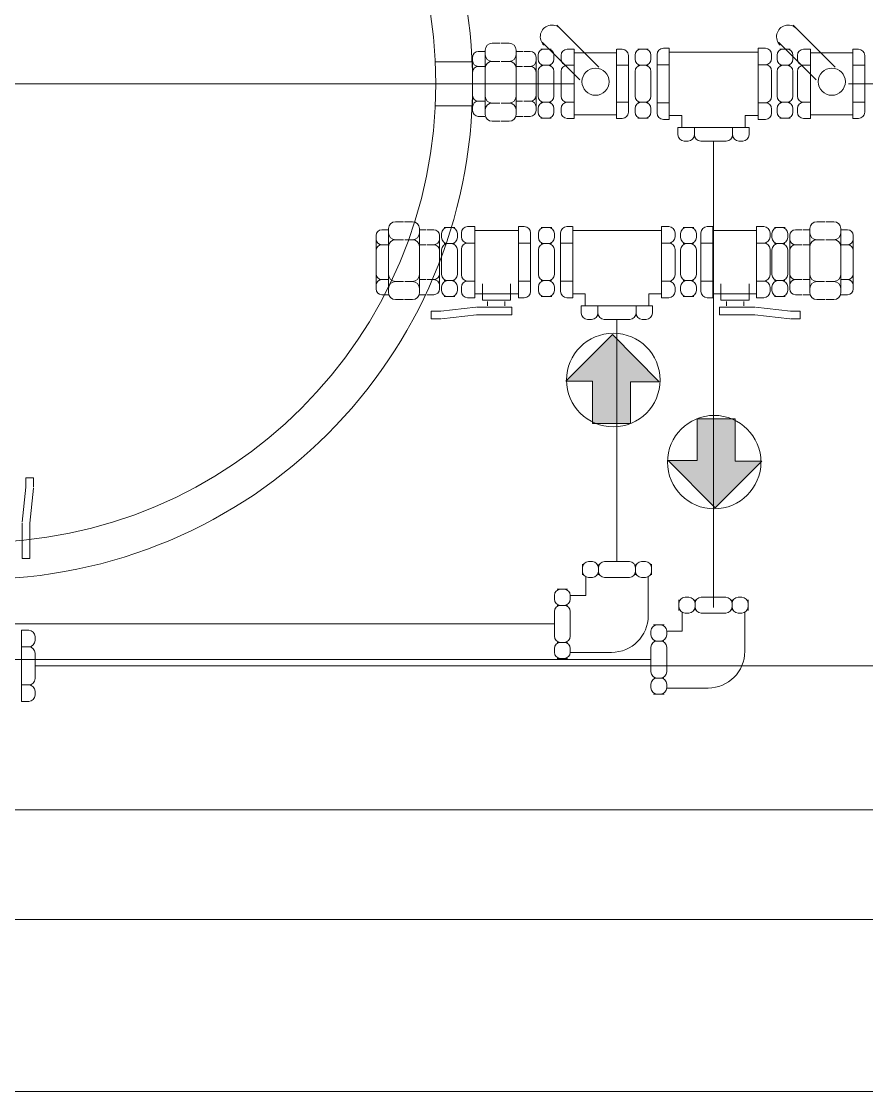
# Model space of a CAD drawing. Header units: millimetres. Extents: x 1322820 to 1391563, y 1051909 to 1098256.
# Drawn here: x 1353639 to 1354790, y 1079321 to 1080778 of the extents above; entities that cross this region are included whole.
import ezdxf

# ---------------------------------------------------------------- set-up
doc = ezdxf.new("R2010")
doc.units = ezdxf.units.MM
doc.header["$MEASUREMENT"] = 0
for name, pattern in [('AStair_dashed', [1800, 800, -1000]), ('R (2)', [10414, 5080, -2540, 254, -2540]), ('R (4)', [10414, 5080, -2540, 254, -2540])]:
    doc.linetypes.add(name, pattern=pattern)
doc.layers.get('0').update_dxf_attribs({"true_color": 0x787878})
for name, color, linetype, lineweight, true_color in [('instalatii - echipamente_Pen_No__1', 7, 'Continuous', 13, 0x787878), ('instalatii - echipamente_Pen_No__102', 7, 'Continuous', 13, 0x787878), ('instalatii - echipamente_Pen_No__21', 7, 'Continuous', 20, 0x787878), ('New_arhitectura - desen 2D_Pen_No__2', 7, 'Continuous', 13, 0x787878), ('New_arhitectura - suprafete DTAC_Pen_No__14', 7, 'Continuous', 18, 0x787878), ('New_instalatii - echipamente_Pen_No__1', 7, 'Continuous', 13, 0x787878)]:
    doc.layers.add(name, color=color, linetype=linetype, lineweight=lineweight, true_color=true_color)
doc.linetypes.add('1_ - 1_100  (2)', pattern='A,0,[5,A.39 PLAN MOBILARE - PLAN TERASA1.Shx,S=5.555556,R=0,X=0,Y=4.75314e-16],-700,0', length=700)
doc.linetypes.add('2_ - 1_100', pattern='A,0,[3,A.39 PLAN MOBILARE - PLAN TERASA1.Shx,S=4.761905,R=0,X=0,Y=4.49293e-16],-600,0', length=600)

# ---------------------------------------------------------------- blocks, each defined once
blk = doc.blocks.new('terasa')
at = {"layer": 'instalatii - echipamente_Pen_No__102', "linetype": 'Continuous', "lineweight": 13}
for points in [[(1354468.407, 1080230.907), (1354468.407, 1080287.579), (1354507.704, 1080287.579), (1354444.046, 1080352.021), (1354380.387, 1080288.362), (1354416.633, 1080288.362), (1354416.633, 1080230.907)], [(1354559.379, 1080237.027), (1354559.379, 1080180.355), (1354520.082, 1080180.355), (1354583.741, 1080115.914), (1354647.4, 1080179.573), (1354611.154, 1080179.573), (1354611.154, 1080237.027)]]:
    blk.add_hatch(color=256, dxfattribs=at).paths.add_polyline_path(points)
at = {"layer": 'instalatii - echipamente_Pen_No__1', "linetype": 'Continuous', "lineweight": 13}
for p, q in [((1354425.385, 1080716.197), (1354368.207, 1080773.375)), ((1354747.134, 1080716.197), (1354689.956, 1080773.375)), ((1354290.908, 1080748.55), (1354280.074, 1080748.55)), ((1354292.504, 1080748.55), (1354303.338, 1080748.55)), ((1354399.783, 1080698.801), (1354348.276, 1080750.308)), ((1354513.391, 1080741.831), (1354521.31, 1080741.831)), ((1354521.377, 1080741.831), (1354521.377, 1080644.917)), ((1354642.387, 1080741.831), (1354652.275, 1080741.831)), ((1354642.387, 1080741.831), (1354642.387, 1080644.917)), ((1354721.532, 1080698.801), (1354670.025, 1080750.308)), ((1354253.539, 1080724.899), (1354253.539, 1080729.747)), ((1354270.392, 1080737.572), (1354261.364, 1080737.572)), ((1354270.684, 1080733.343), (1354270.684, 1080739.16)), ((1354270.684, 1080734.217), (1354270.684, 1080656.976)), ((1354312.728, 1080733.343), (1354312.728, 1080739.16)), ((1354312.728, 1080734.217), (1354312.728, 1080656.976)), ((1354321.802, 1080737.572), (1354312.774, 1080737.572)), ((1354323.132, 1080737.572), (1354332.16, 1080737.572)), ((1354339.985, 1080724.899), (1354339.985, 1080729.747)), ((1354342.833, 1080726.979), (1354342.833, 1080732.273)), ((1354356.063, 1080740.602), (1354346.454, 1080740.602)), ((1354351.162, 1080740.602), (1354360.771, 1080740.602)), ((1354364.392, 1080726.979), (1354364.392, 1080732.273)), ((1354374.16, 1080726.992), (1354374.16, 1080732.153)), ((1354392.105, 1080740.485), (1354382.492, 1080740.485)), ((1354392.105, 1080740.485), (1354392.105, 1080646.268)), ((1354450.006, 1080735.471), (1354392.333, 1080735.471)), ((1354449.713, 1080740.485), (1354449.713, 1080646.268)), ((1354457.477, 1080740.485), (1354449.778, 1080740.485)), ((1354465.808, 1080654.599), (1354465.808, 1080732.153)), ((1354474.848, 1080726.979), (1354474.848, 1080732.273)), ((1354488.078, 1080740.602), (1354478.468, 1080740.602)), ((1354483.176, 1080740.602), (1354492.785, 1080740.602)), ((1354496.406, 1080726.979), (1354496.406, 1080732.273)), ((1354504.821, 1080653.488), (1354504.821, 1080733.261)), ((1354521.075, 1080736.674), (1354642.152, 1080736.674)), ((1354660.845, 1080727.952), (1354660.845, 1080733.261)), ((1354668.268, 1080726.979), (1354668.268, 1080732.273)), ((1354681.498, 1080740.602), (1354671.889, 1080740.602)), ((1354676.596, 1080740.602), (1354686.206, 1080740.602)), ((1354689.826, 1080726.979), (1354689.826, 1080732.273)), ((1354695.909, 1080726.992), (1354695.909, 1080732.153)), ((1354713.854, 1080740.485), (1354704.241, 1080740.485)), ((1354713.854, 1080740.485), (1354713.854, 1080646.268)), ((1354771.756, 1080735.471), (1354714.082, 1080735.471)), ((1354771.462, 1080740.485), (1354771.462, 1080646.268)), ((1354779.226, 1080740.485), (1354771.527, 1080740.485)), ((1354787.558, 1080654.599), (1354787.558, 1080732.153)), ((1354203.539, 1080723.444), (1354253.539, 1080723.444)), ((1354253.539, 1080725.627), (1354253.539, 1080661.26)), ((1354270.267, 1080717.074), (1354261.364, 1080717.074)), ((1354270.684, 1080676.503), (1354270.684, 1080714.563)), ((1354290.758, 1080723.953), (1354280.074, 1080723.953)), ((1354292.654, 1080723.953), (1354303.338, 1080723.953)), ((1354312.728, 1080676.503), (1354312.728, 1080714.563)), ((1354321.677, 1080717.074), (1354312.774, 1080717.074)), ((1354323.257, 1080717.074), (1354332.16, 1080717.074)), ((1354339.985, 1080725.627), (1354339.985, 1080661.26)), ((1354346.587, 1080718.65), (1354356.063, 1080718.65)), ((1354360.638, 1080718.65), (1354351.162, 1080718.65)), ((1354391.972, 1080718.66), (1354382.492, 1080718.66)), ((1354465.808, 1080718.66), (1354449.713, 1080718.66)), ((1354465.808, 1080718.66), (1354449.713, 1080718.66)), ((1354478.601, 1080718.65), (1354488.078, 1080718.65)), ((1354492.652, 1080718.65), (1354483.176, 1080718.65)), ((1354504.821, 1080719.382), (1354521.377, 1080719.382)), ((1354504.821, 1080719.382), (1354521.377, 1080719.382)), ((1354642.523, 1080719.382), (1354652.275, 1080719.382)), ((1354672.022, 1080718.65), (1354681.498, 1080718.65)), ((1354686.073, 1080718.65), (1354676.596, 1080718.65)), ((1354713.721, 1080718.66), (1354704.241, 1080718.66)), ((1354787.558, 1080718.66), (1354771.462, 1080718.66)), ((1354787.558, 1080718.66), (1354771.462, 1080718.66)), ((1354253.539, 1080677.533), (1354253.539, 1080709.249)), ((1354339.985, 1080677.533), (1354339.985, 1080709.249)), ((1354342.833, 1080710.322), (1354342.833, 1080676.565)), ((1354364.392, 1080710.322), (1354364.392, 1080676.565)), ((1354374.16, 1080676.559), (1354374.16, 1080710.329)), ((1354474.848, 1080710.322), (1354474.848, 1080676.565)), ((1354496.406, 1080710.322), (1354496.406, 1080676.565)), ((1354660.845, 1080676.076), (1354660.845, 1080710.812)), ((1354668.268, 1080710.322), (1354668.268, 1080676.565)), ((1354689.826, 1080710.322), (1354689.826, 1080676.565)), ((1354695.909, 1080676.559), (1354695.909, 1080710.329)), ((1354270.267, 1080669.708), (1354261.364, 1080669.708)), ((1354321.677, 1080669.708), (1354312.774, 1080669.708)), ((1354323.257, 1080669.708), (1354332.16, 1080669.708)), ((1354346.587, 1080668.237), (1354356.063, 1080668.237)), ((1354360.638, 1080668.237), (1354351.162, 1080668.237)), ((1354391.972, 1080668.227), (1354382.492, 1080668.227)), ((1354465.808, 1080668.227), (1354449.713, 1080668.227)), ((1354478.601, 1080668.237), (1354488.078, 1080668.237)), ((1354492.652, 1080668.237), (1354483.176, 1080668.237)), ((1354672.022, 1080668.237), (1354681.498, 1080668.237)), ((1354686.073, 1080668.237), (1354676.596, 1080668.237)), ((1354713.721, 1080668.227), (1354704.241, 1080668.227)), ((1354787.558, 1080668.227), (1354771.462, 1080668.227)), ((1354203.539, 1080663.444), (1354253.539, 1080663.444)), ((1354253.539, 1080661.883), (1354253.539, 1080656.908)), ((1354270.684, 1080657.723), (1354270.684, 1080651.754)), ((1354290.758, 1080667.113), (1354280.074, 1080667.113)), ((1354292.654, 1080667.113), (1354303.338, 1080667.113)), ((1354312.728, 1080657.723), (1354312.728, 1080651.754)), ((1354339.985, 1080661.883), (1354339.985, 1080656.908)), ((1354342.833, 1080659.909), (1354342.833, 1080654.749)), ((1354364.392, 1080659.909), (1354364.392, 1080654.749)), ((1354374.16, 1080659.896), (1354374.16, 1080654.599)), ((1354474.848, 1080659.909), (1354474.848, 1080654.749)), ((1354496.406, 1080659.909), (1354496.406, 1080654.749)), ((1354504.821, 1080667.506), (1354521.377, 1080667.506)), ((1354642.523, 1080667.506), (1354652.275, 1080667.506)), ((1354660.845, 1080658.935), (1354660.845, 1080653.488)), ((1354668.268, 1080659.909), (1354668.268, 1080654.749)), ((1354689.826, 1080659.909), (1354689.826, 1080654.749)), ((1354695.909, 1080659.896), (1354695.909, 1080654.599)), ((1354261.364, 1080649.083), (1354270.392, 1080649.083)), ((1354280.074, 1080642.364), (1354290.908, 1080642.364)), ((1354303.338, 1080642.364), (1354292.504, 1080642.364)), ((1354312.774, 1080649.083), (1354321.802, 1080649.083)), ((1354332.16, 1080649.083), (1354323.132, 1080649.083)), ((1354346.454, 1080646.421), (1354356.063, 1080646.421)), ((1354360.771, 1080646.421), (1354351.162, 1080646.421)), ((1354382.492, 1080646.268), (1354392.105, 1080646.268)), ((1354450.006, 1080651.281), (1354392.333, 1080651.281)), ((1354450.006, 1080651.281), (1354392.333, 1080651.281)), ((1354449.713, 1080646.268), (1354457.477, 1080646.268)), ((1354478.468, 1080646.421), (1354488.078, 1080646.421)), ((1354492.785, 1080646.421), (1354483.176, 1080646.421)), ((1354521.377, 1080644.917), (1354513.391, 1080644.917)), ((1354521.075, 1080650.075), (1354538.314, 1080650.075)), ((1354521.075, 1080650.075), (1354538.314, 1080650.075)), ((1354538.314, 1080650.075), (1354538.314, 1080634.129)), ((1354538.314, 1080650.075), (1354538.314, 1080634.129)), ((1354624.913, 1080650.075), (1354624.913, 1080634.129)), ((1354624.913, 1080650.075), (1354642.152, 1080650.075)), ((1354624.913, 1080650.075), (1354642.152, 1080650.075)), ((1354652.275, 1080644.917), (1354642.387, 1080644.917)), ((1354671.889, 1080646.421), (1354681.498, 1080646.421)), ((1354686.206, 1080646.421), (1354676.596, 1080646.421)), ((1354704.241, 1080646.268), (1354713.854, 1080646.268)), ((1354771.756, 1080651.281), (1354714.082, 1080651.281)), ((1354771.756, 1080651.281), (1354714.082, 1080651.281)), ((1354771.462, 1080646.268), (1354779.226, 1080646.268)), ((1354533.156, 1080624.006), (1354533.156, 1080633.894)), ((1354630.07, 1080633.894), (1354533.156, 1080633.894)), ((1354555.745, 1080633.757), (1354555.745, 1080624.006)), ((1354607.621, 1080633.757), (1354607.621, 1080624.006)), ((1354630.07, 1080633.894), (1354630.07, 1080624.006)), ((1354547.174, 1080615.436), (1354541.727, 1080615.436)), ((1354564.315, 1080615.436), (1354599.051, 1080615.436)), ((1354616.191, 1080615.436), (1354621.5, 1080615.436)), ((1354138.877, 1080494.62), (1354129.849, 1080494.62)), ((1354139.169, 1080490.391), (1354139.169, 1080496.208)), ((1354159.393, 1080505.598), (1354148.559, 1080505.598)), ((1354160.989, 1080505.598), (1354171.823, 1080505.598)), ((1354181.213, 1080490.391), (1354181.213, 1080496.208)), ((1354190.287, 1080494.62), (1354181.259, 1080494.62)), ((1354191.617, 1080494.62), (1354200.646, 1080494.62)), ((1354224.548, 1080497.649), (1354214.939, 1080497.649)), ((1354219.647, 1080497.649), (1354229.256, 1080497.649)), ((1354256.701, 1080498.949), (1354246.813, 1080498.949)), ((1354256.701, 1080498.949), (1354256.701, 1080402.035)), ((1354316.26, 1080493.791), (1354256.936, 1080493.791)), ((1354315.958, 1080498.949), (1354315.958, 1080402.035)), ((1354323.944, 1080498.949), (1354316.025, 1080498.949)), ((1354356.563, 1080497.649), (1354346.953, 1080497.649)), ((1354351.661, 1080497.649), (1354361.27, 1080497.649)), ((1354381.876, 1080498.879), (1354389.795, 1080498.879)), ((1354389.56, 1080493.722), (1354510.637, 1080493.722)), ((1354389.862, 1080498.879), (1354389.862, 1080401.965)), ((1354510.872, 1080498.879), (1354520.76, 1080498.879)), ((1354510.872, 1080498.879), (1354510.872, 1080401.965)), ((1354549.983, 1080497.649), (1354540.374, 1080497.649)), ((1354545.082, 1080497.649), (1354554.691, 1080497.649)), ((1354572.965, 1080498.949), (1354580.884, 1080498.949)), ((1354580.649, 1080493.791), (1354639.973, 1080493.791)), ((1354580.951, 1080498.949), (1354580.951, 1080402.035)), ((1354640.208, 1080498.949), (1354650.096, 1080498.949)), ((1354640.208, 1080498.949), (1354640.208, 1080402.035)), ((1354674.401, 1080497.649), (1354664.791, 1080497.649)), ((1354669.499, 1080497.649), (1354679.108, 1080497.649)), ((1354702.43, 1080494.62), (1354693.402, 1080494.62)), ((1354703.76, 1080494.62), (1354712.789, 1080494.62)), ((1354712.834, 1080490.391), (1354712.834, 1080496.208)), ((1354733.058, 1080505.598), (1354722.224, 1080505.598)), ((1354734.654, 1080505.598), (1354745.489, 1080505.598)), ((1354754.879, 1080490.391), (1354754.879, 1080496.208)), ((1354755.17, 1080494.62), (1354764.199, 1080494.62)), ((1354122.024, 1080481.947), (1354122.024, 1080486.795)), ((1354122.024, 1080482.675), (1354122.024, 1080418.308)), ((1354139.169, 1080491.265), (1354139.169, 1080414.024)), ((1354159.243, 1080481.001), (1354148.559, 1080481.001)), ((1354161.139, 1080481.001), (1354171.823, 1080481.001)), ((1354181.213, 1080491.265), (1354181.213, 1080414.024)), ((1354208.471, 1080481.947), (1354208.471, 1080486.795)), ((1354208.471, 1080482.675), (1354208.471, 1080418.308)), ((1354211.318, 1080484.027), (1354211.318, 1080489.321)), ((1354232.877, 1080484.027), (1354232.877, 1080489.321)), ((1354238.243, 1080485.069), (1354238.243, 1080490.379)), ((1354332.514, 1080410.605), (1354332.514, 1080490.379)), ((1354343.333, 1080484.027), (1354343.333, 1080489.321)), ((1354364.891, 1080484.027), (1354364.891, 1080489.321)), ((1354373.306, 1080410.536), (1354373.306, 1080490.309)), ((1354529.33, 1080485), (1354529.33, 1080490.309)), ((1354536.753, 1080484.027), (1354536.753, 1080489.321)), ((1354558.312, 1080484.027), (1354558.312, 1080489.321)), ((1354564.395, 1080410.605), (1354564.395, 1080490.379)), ((1354658.666, 1080485.069), (1354658.666, 1080490.379)), ((1354661.171, 1080484.027), (1354661.171, 1080489.321)), ((1354682.729, 1080484.027), (1354682.729, 1080489.321)), ((1354685.577, 1080481.947), (1354685.577, 1080486.795)), ((1354685.577, 1080482.675), (1354685.577, 1080418.308)), ((1354712.834, 1080491.265), (1354712.834, 1080414.024)), ((1354732.908, 1080481.001), (1354722.224, 1080481.001)), ((1354734.804, 1080481.001), (1354745.489, 1080481.001)), ((1354754.879, 1080491.265), (1354754.879, 1080414.024)), ((1354772.024, 1080481.947), (1354772.024, 1080486.795)), ((1354772.024, 1080482.675), (1354772.024, 1080418.308)), ((1354122.024, 1080434.581), (1354122.024, 1080466.297)), ((1354138.752, 1080474.122), (1354129.849, 1080474.122)), ((1354139.169, 1080433.551), (1354139.169, 1080471.611)), ((1354181.213, 1080433.551), (1354181.213, 1080471.611)), ((1354190.162, 1080474.122), (1354181.259, 1080474.122)), ((1354191.742, 1080474.122), (1354200.646, 1080474.122)), ((1354208.471, 1080434.581), (1354208.471, 1080466.297)), ((1354211.318, 1080467.37), (1354211.318, 1080433.613)), ((1354215.072, 1080475.698), (1354224.548, 1080475.698)), ((1354229.123, 1080475.698), (1354219.647, 1080475.698)), ((1354232.877, 1080467.37), (1354232.877, 1080433.613)), ((1354238.243, 1080433.193), (1354238.243, 1080467.929)), ((1354256.564, 1080476.499), (1354246.813, 1080476.499)), ((1354332.514, 1080476.499), (1354315.958, 1080476.499)), ((1354332.514, 1080476.499), (1354315.958, 1080476.499)), ((1354343.333, 1080467.37), (1354343.333, 1080433.613)), ((1354347.087, 1080475.698), (1354356.563, 1080475.698)), ((1354361.137, 1080475.698), (1354351.661, 1080475.698)), ((1354364.891, 1080467.37), (1354364.891, 1080433.613)), ((1354373.306, 1080476.43), (1354389.862, 1080476.43)), ((1354373.306, 1080476.43), (1354389.862, 1080476.43)), ((1354511.009, 1080476.43), (1354520.76, 1080476.43)), ((1354529.33, 1080433.124), (1354529.33, 1080467.86)), ((1354536.753, 1080467.37), (1354536.753, 1080433.613)), ((1354540.507, 1080475.698), (1354549.983, 1080475.698)), ((1354554.558, 1080475.698), (1354545.082, 1080475.698)), ((1354558.312, 1080467.37), (1354558.312, 1080433.613)), ((1354564.395, 1080476.499), (1354580.951, 1080476.499)), ((1354564.395, 1080476.499), (1354580.951, 1080476.499)), ((1354640.344, 1080476.499), (1354650.096, 1080476.499)), ((1354658.666, 1080433.193), (1354658.666, 1080467.929)), ((1354661.171, 1080467.37), (1354661.171, 1080433.613)), ((1354664.924, 1080475.698), (1354674.401, 1080475.698)), ((1354678.975, 1080475.698), (1354669.499, 1080475.698)), ((1354682.729, 1080467.37), (1354682.729, 1080433.613)), ((1354685.577, 1080434.581), (1354685.577, 1080466.297)), ((1354702.305, 1080474.122), (1354693.402, 1080474.122)), ((1354703.885, 1080474.122), (1354712.789, 1080474.122)), ((1354712.834, 1080433.551), (1354712.834, 1080471.611)), ((1354754.879, 1080433.551), (1354754.879, 1080471.611)), ((1354755.295, 1080474.122), (1354764.199, 1080474.122)), ((1354772.024, 1080434.581), (1354772.024, 1080466.297)), ((1354138.752, 1080426.756), (1354129.849, 1080426.756)), ((1354159.243, 1080424.161), (1354148.559, 1080424.161)), ((1354161.139, 1080424.161), (1354171.823, 1080424.161)), ((1354190.162, 1080426.756), (1354181.259, 1080426.756)), ((1354191.742, 1080426.756), (1354200.646, 1080426.756)), ((1354215.072, 1080425.285), (1354224.548, 1080425.285)), ((1354229.123, 1080425.285), (1354219.647, 1080425.285)), ((1354256.564, 1080424.623), (1354246.813, 1080424.623)), ((1354266.907, 1080398.906), (1354266.907, 1080420.775)), ((1354305.351, 1080398.906), (1354305.351, 1080420.775)), ((1354332.514, 1080424.623), (1354315.958, 1080424.623)), ((1354347.087, 1080425.285), (1354356.563, 1080425.285)), ((1354361.137, 1080425.285), (1354351.661, 1080425.285)), ((1354373.306, 1080424.554), (1354389.862, 1080424.554)), ((1354511.009, 1080424.554), (1354520.76, 1080424.554)), ((1354540.507, 1080425.285), (1354549.983, 1080425.285)), ((1354554.558, 1080425.285), (1354545.082, 1080425.285)), ((1354564.395, 1080424.623), (1354580.951, 1080424.623)), ((1354591.557, 1080398.906), (1354591.557, 1080420.775)), ((1354630.002, 1080398.906), (1354630.002, 1080420.775)), ((1354640.344, 1080424.623), (1354650.096, 1080424.623)), ((1354664.924, 1080425.285), (1354674.401, 1080425.285)), ((1354678.975, 1080425.285), (1354669.499, 1080425.285)), ((1354702.305, 1080426.756), (1354693.402, 1080426.756)), ((1354703.885, 1080426.756), (1354712.789, 1080426.756)), ((1354732.908, 1080424.161), (1354722.224, 1080424.161)), ((1354734.804, 1080424.161), (1354745.489, 1080424.161)), ((1354755.295, 1080426.756), (1354764.199, 1080426.756)), ((1354122.024, 1080418.931), (1354122.024, 1080413.956)), ((1354129.849, 1080406.131), (1354138.877, 1080406.131)), ((1354139.169, 1080414.771), (1354139.169, 1080408.802)), ((1354181.213, 1080414.771), (1354181.213, 1080408.802)), ((1354181.259, 1080406.131), (1354190.287, 1080406.131)), ((1354200.646, 1080406.131), (1354191.617, 1080406.131)), ((1354208.471, 1080418.931), (1354208.471, 1080413.956)), ((1354211.318, 1080416.957), (1354211.318, 1080411.797)), ((1354232.877, 1080416.957), (1354232.877, 1080411.797)), ((1354238.243, 1080416.053), (1354238.243, 1080410.605)), ((1354316.26, 1080407.192), (1354256.936, 1080407.192)), ((1354316.26, 1080407.192), (1354256.936, 1080407.192)), ((1354343.333, 1080416.957), (1354343.333, 1080411.797)), ((1354364.891, 1080416.957), (1354364.891, 1080411.797)), ((1354389.56, 1080407.123), (1354406.799, 1080407.123)), ((1354389.56, 1080407.123), (1354406.799, 1080407.123)), ((1354406.799, 1080407.123), (1354406.799, 1080391.177)), ((1354406.799, 1080407.123), (1354406.799, 1080391.177)), ((1354493.398, 1080407.123), (1354493.398, 1080391.177)), ((1354493.398, 1080407.123), (1354510.637, 1080407.123)), ((1354493.398, 1080407.123), (1354510.637, 1080407.123)), ((1354529.33, 1080415.983), (1354529.33, 1080410.536)), ((1354536.753, 1080416.957), (1354536.753, 1080411.797)), ((1354558.312, 1080416.957), (1354558.312, 1080411.797)), ((1354580.649, 1080407.192), (1354639.973, 1080407.192)), ((1354580.649, 1080407.192), (1354639.973, 1080407.192)), ((1354658.666, 1080416.053), (1354658.666, 1080410.605)), ((1354661.171, 1080416.957), (1354661.171, 1080411.797)), ((1354682.729, 1080416.957), (1354682.729, 1080411.797)), ((1354685.577, 1080418.931), (1354685.577, 1080413.956)), ((1354693.402, 1080406.131), (1354702.43, 1080406.131)), ((1354712.789, 1080406.131), (1354703.76, 1080406.131)), ((1354712.834, 1080414.771), (1354712.834, 1080408.802)), ((1354754.879, 1080414.771), (1354754.879, 1080408.802)), ((1354764.199, 1080406.131), (1354755.17, 1080406.131)), ((1354772.024, 1080418.931), (1354772.024, 1080413.956)), ((1354148.559, 1080399.412), (1354159.393, 1080399.412)), ((1354171.823, 1080399.412), (1354160.989, 1080399.412)), ((1354214.939, 1080403.469), (1354224.548, 1080403.469)), ((1354229.256, 1080403.469), (1354219.647, 1080403.469)), ((1354246.813, 1080402.035), (1354256.701, 1080402.035)), ((1354305.351, 1080398.906), (1354266.907, 1080398.906)), ((1354273.761, 1080396.866), (1354273.761, 1080391.153)), ((1354297.589, 1080396.866), (1354297.589, 1080391.153)), ((1354315.958, 1080402.035), (1354323.944, 1080402.035)), ((1354346.953, 1080403.469), (1354356.563, 1080403.469)), ((1354361.27, 1080403.469), (1354351.661, 1080403.469)), ((1354389.862, 1080401.965), (1354381.876, 1080401.965)), ((1354520.76, 1080401.965), (1354510.872, 1080401.965)), ((1354540.374, 1080403.469), (1354549.983, 1080403.469)), ((1354554.691, 1080403.469), (1354545.082, 1080403.469)), ((1354580.951, 1080402.035), (1354572.965, 1080402.035)), ((1354591.557, 1080398.906), (1354630.002, 1080398.906)), ((1354599.319, 1080396.866), (1354599.319, 1080391.153)), ((1354623.147, 1080396.866), (1354623.147, 1080391.153)), ((1354650.096, 1080402.035), (1354640.208, 1080402.035)), ((1354664.791, 1080403.469), (1354674.401, 1080403.469)), ((1354679.108, 1080403.469), (1354669.499, 1080403.469)), ((1354722.224, 1080399.412), (1354733.058, 1080399.412)), ((1354745.489, 1080399.412), (1354734.654, 1080399.412)), ((1354210.23, 1080383.751), (1354197.343, 1080383.751)), ((1354197.343, 1080383.751), (1354197.343, 1080373.298)), ((1354257.919, 1080389.049), (1354210.23, 1080383.751)), ((1354259.073, 1080378.661), (1354211.384, 1080373.362)), ((1354307.055, 1080389.113), (1354259.073, 1080389.113)), ((1354307.055, 1080378.661), (1354259.073, 1080378.661)), ((1354307.055, 1080389.113), (1354307.055, 1080378.661)), ((1354401.642, 1080381.054), (1354401.642, 1080390.942)), ((1354498.556, 1080390.942), (1354401.642, 1080390.942)), ((1354424.23, 1080390.805), (1354424.23, 1080381.054)), ((1354476.106, 1080390.805), (1354476.106, 1080381.054)), ((1354498.556, 1080390.942), (1354498.556, 1080381.054)), ((1354589.853, 1080389.113), (1354637.836, 1080389.113)), ((1354589.853, 1080389.113), (1354589.853, 1080378.661)), ((1354589.853, 1080378.661), (1354637.836, 1080378.661)), ((1354637.836, 1080378.661), (1354685.525, 1080373.362)), ((1354638.99, 1080389.049), (1354686.679, 1080383.751)), ((1354686.679, 1080383.751), (1354699.565, 1080383.751)), ((1354699.565, 1080383.751), (1354699.565, 1080373.298)), ((1354210.23, 1080373.298), (1354197.343, 1080373.298)), ((1354415.66, 1080372.484), (1354410.212, 1080372.484)), ((1354432.8, 1080372.484), (1354467.536, 1080372.484)), ((1354484.676, 1080372.484), (1354489.985, 1080372.484)), ((1354686.679, 1080373.298), (1354699.565, 1080373.298)), ((1353640.05, 1080096.083), (1353645.349, 1080143.772)), ((1353645.349, 1080143.772), (1353645.349, 1080156.659)), ((1353645.349, 1080156.659), (1353655.801, 1080156.659)), ((1353655.801, 1080143.772), (1353655.801, 1080156.659)), ((1353650.438, 1080094.929), (1353655.737, 1080142.618)), ((1353639.986, 1080046.947), (1353639.986, 1080094.929)), ((1353650.438, 1080046.947), (1353650.438, 1080094.929)), ((1353639.986, 1080046.947), (1353650.438, 1080046.947)), ((1354416.633, 1080042.57), (1354411.339, 1080042.57)), ((1354433.29, 1080042.57), (1354467.046, 1080042.57)), ((1354483.703, 1080042.57), (1354488.863, 1080042.57)), ((1354403.01, 1080029.341), (1354403.01, 1080038.95)), ((1354403.01, 1080034.242), (1354403.01, 1080024.633)), ((1354424.961, 1080038.817), (1354424.961, 1080029.341)), ((1354424.961, 1080024.766), (1354424.961, 1080034.242)), ((1354475.375, 1080038.817), (1354475.375, 1080029.341)), ((1354475.375, 1080024.766), (1354475.375, 1080034.242)), ((1354497.191, 1080038.95), (1354497.191, 1080029.341)), ((1354497.191, 1080024.633), (1354497.191, 1080034.242)), ((1354416.633, 1080021.012), (1354411.339, 1080021.012)), ((1354433.29, 1080021.012), (1354467.046, 1080021.012)), ((1354483.703, 1080021.012), (1354488.863, 1080021.012)), ((1354378.127, 1080004.893), (1354368.517, 1080004.893)), ((1354373.225, 1080004.893), (1354382.834, 1080004.893)), ((1354364.897, 1079991.27), (1354364.897, 1079996.565)), ((1354386.455, 1079991.27), (1354386.455, 1079996.565)), ((1354534.525, 1079980.799), (1354534.525, 1079990.408)), ((1354534.525, 1079985.7), (1354534.525, 1079976.091)), ((1354548.148, 1079994.029), (1354542.853, 1079994.029)), ((1354556.476, 1079990.275), (1354556.476, 1079980.799)), ((1354556.476, 1079976.224), (1354556.476, 1079985.7)), ((1354564.804, 1079994.029), (1354598.561, 1079994.029)), ((1354606.889, 1079990.275), (1354606.889, 1079980.799)), ((1354606.889, 1079976.224), (1354606.889, 1079985.7)), ((1354615.218, 1079994.029), (1354620.377, 1079994.029)), ((1354628.706, 1079990.408), (1354628.706, 1079980.799)), ((1354628.706, 1079976.091), (1354628.706, 1079985.7)), ((1354364.897, 1079974.613), (1354364.897, 1079940.857)), ((1354368.65, 1079982.942), (1354378.127, 1079982.942)), ((1354382.701, 1079982.942), (1354373.225, 1079982.942)), ((1354386.455, 1079974.613), (1354386.455, 1079940.857)), ((1354548.148, 1079972.47), (1354542.853, 1079972.47)), ((1354564.804, 1079972.47), (1354598.561, 1079972.47)), ((1354615.218, 1079972.47), (1354620.377, 1079972.47)), ((1354509.641, 1079956.351), (1354500.032, 1079956.351)), ((1354504.74, 1079956.351), (1354514.349, 1079956.351)), ((1353649.13, 1079949.057), (1353639.242, 1079949.057)), ((1353639.242, 1079852.143), (1353639.242, 1079949.057)), ((1353657.701, 1079935.039), (1353657.701, 1079940.487)), ((1354496.411, 1079942.729), (1354496.411, 1079948.023)), ((1354517.97, 1079942.729), (1354517.97, 1079948.023)), ((1353639.379, 1079926.469), (1353649.13, 1079926.469)), ((1354368.65, 1079932.528), (1354378.127, 1079932.528)), ((1354382.701, 1079932.528), (1354373.225, 1079932.528)), ((1354496.411, 1079926.072), (1354496.411, 1079892.315)), ((1354500.165, 1079934.4), (1354509.641, 1079934.4)), ((1354514.216, 1079934.4), (1354504.74, 1079934.4)), ((1354517.97, 1079926.072), (1354517.97, 1079892.315)), ((1353657.701, 1079917.899), (1353657.701, 1079883.163)), ((1354364.897, 1079924.2), (1354364.897, 1079919.041)), ((1354368.517, 1079910.712), (1354378.127, 1079910.712)), ((1354382.834, 1079910.712), (1354373.225, 1079910.712)), ((1354386.455, 1079924.2), (1354386.455, 1079919.041)), ((1354500.165, 1079883.987), (1354509.641, 1079883.987)), ((1354514.216, 1079883.987), (1354504.74, 1079883.987)), ((1353639.379, 1079874.593), (1353649.13, 1079874.593)), ((1354496.411, 1079875.658), (1354496.411, 1079870.499)), ((1354517.97, 1079875.658), (1354517.97, 1079870.499)), ((1353639.242, 1079852.143), (1353649.13, 1079852.143)), ((1353657.701, 1079866.023), (1353657.701, 1079860.714)), ((1354500.032, 1079862.17), (1354509.641, 1079862.17)), ((1354514.349, 1079862.17), (1354504.74, 1079862.17))]:
    blk.add_line(p, q, dxfattribs=at)
at = {"layer": 'instalatii - echipamente_Pen_No__1', "linetype": 'R (4)', "lineweight": 13}
for p, q in [((1354062.049, 1080693.444), (1354391.64, 1080693.444)), ((1355095.028, 1080693.444), (1354765.437, 1080693.444))]:
    blk.add_line(p, q, dxfattribs=at)
at = {"layer": 'instalatii - echipamente_Pen_No__1', "linetype": 'Continuous', "lineweight": 13}
for centre, radius in [((1354420.975, 1080696.271), 18.508), ((1354742.724, 1080696.271), 18.508), ((1354445.177, 1080289.856), 63.659), ((1354582.609, 1080178.078), 63.659)]:
    blk.add_circle(centre, radius, dxfattribs=at)
for centre, radius, start, end in [((1354361.635, 1080757.515), 15.862, 45, 227.121096), ((1354683.384, 1080757.515), 15.862, 45, 227.121096), ((1354280.074, 1080739.16), 9.39, 90, 180), ((1354303.338, 1080739.16), 9.39, 0, 90), ((1354513.391, 1080733.261), 8.57, 90, 180), ((1354652.275, 1080733.261), 8.57, 0, 90), ((1354261.364, 1080729.747), 7.825, 90, 180), ((1354280.074, 1080733.343), 9.39, 180, 270), ((1354303.338, 1080733.343), 9.39, 270, 0), ((1354332.16, 1080729.747), 7.825, 0, 90), ((1354351.162, 1080732.273), 8.328, 90, 180), ((1354351.162, 1080726.979), 8.328, 180, 270), ((1354356.063, 1080732.273), 8.328, 0, 90), ((1354356.063, 1080726.979), 8.328, 270, 0), ((1354382.492, 1080732.153), 8.332, 90, 180), ((1354382.492, 1080726.992), 8.332, 180, 270), ((1354457.477, 1080732.153), 8.332, 0, 90), ((1354483.176, 1080732.273), 8.328, 90, 180), ((1354483.176, 1080726.979), 8.328, 180, 270), ((1354488.078, 1080732.273), 8.328, 0, 90), ((1354488.078, 1080726.979), 8.328, 270, 0), ((1354652.275, 1080727.952), 8.57, 270, 0), ((1354676.596, 1080732.273), 8.328, 90, 180), ((1354676.596, 1080726.979), 8.328, 180, 270), ((1354681.498, 1080732.273), 8.328, 0, 90), ((1354681.498, 1080726.979), 8.328, 270, 0), ((1354704.241, 1080732.153), 8.332, 90, 180), ((1354704.241, 1080726.992), 8.332, 180, 270), ((1354779.226, 1080732.153), 8.332, 0, 90), ((1354261.364, 1080724.899), 7.825, 180, 270), ((1354261.364, 1080709.249), 7.825, 90, 180), ((1354280.074, 1080714.563), 9.39, 90, 180), ((1354303.338, 1080714.563), 9.39, 0, 90), ((1354332.16, 1080724.899), 7.825, 270, 0), ((1354332.16, 1080709.249), 7.825, 0, 90), ((1354351.162, 1080710.322), 8.328, 90, 180), ((1354356.063, 1080710.322), 8.328, 0, 90), ((1354382.492, 1080710.329), 8.332, 90, 180), ((1354483.176, 1080710.322), 8.328, 90, 180), ((1354488.078, 1080710.322), 8.328, 0, 90), ((1354652.275, 1080710.812), 8.57, 0, 90), ((1354676.596, 1080710.322), 8.328, 90, 180), ((1354681.498, 1080710.322), 8.328, 0, 90), ((1354704.241, 1080710.329), 8.332, 90, 180), ((1354261.364, 1080677.533), 7.825, 180, 270), ((1354261.364, 1080661.883), 7.825, 90, 180), ((1354280.074, 1080676.503), 9.39, 180, 270), ((1354303.338, 1080676.503), 9.39, 270, 0), ((1354332.16, 1080677.533), 7.825, 270, 0), ((1354332.16, 1080661.883), 7.825, 0, 90), ((1354351.162, 1080676.565), 8.328, 180, 270), ((1354351.162, 1080659.909), 8.328, 90, 180), ((1354356.063, 1080676.565), 8.328, 270, 0), ((1354356.063, 1080659.909), 8.328, 0, 90), ((1354382.492, 1080676.559), 8.332, 180, 270), ((1354382.492, 1080659.896), 8.332, 90, 180), ((1354483.176, 1080676.565), 8.328, 180, 270), ((1354483.176, 1080659.909), 8.328, 90, 180), ((1354488.078, 1080676.565), 8.328, 270, 0), ((1354488.078, 1080659.909), 8.328, 0, 90), ((1354652.275, 1080676.076), 8.57, 270, 0), ((1354676.596, 1080676.565), 8.328, 180, 270), ((1354676.596, 1080659.909), 8.328, 90, 180), ((1354681.498, 1080676.565), 8.328, 270, 0), ((1354681.498, 1080659.909), 8.328, 0, 90), ((1354704.241, 1080676.559), 8.332, 180, 270), ((1354704.241, 1080659.896), 8.332, 90, 180), ((1354261.364, 1080656.908), 7.825, 180, 270), ((1354280.074, 1080657.723), 9.39, 90, 180), ((1354303.338, 1080657.723), 9.39, 0, 90), ((1354332.16, 1080656.908), 7.825, 270, 0), ((1354351.162, 1080654.749), 8.328, 180, 270), ((1354356.063, 1080654.749), 8.328, 270, 0), ((1354382.492, 1080654.599), 8.332, 180, 270), ((1354457.477, 1080654.599), 8.332, 270, 0), ((1354483.176, 1080654.749), 8.328, 180, 270), ((1354488.078, 1080654.749), 8.328, 270, 0), ((1354652.275, 1080658.935), 8.57, 0, 90), ((1354676.596, 1080654.749), 8.328, 180, 270), ((1354681.498, 1080654.749), 8.328, 270, 0), ((1354704.241, 1080654.599), 8.332, 180, 270), ((1354779.226, 1080654.599), 8.332, 270, 0), ((1354280.074, 1080651.754), 9.39, 180, 270), ((1354303.338, 1080651.754), 9.39, 270, 0), ((1354513.391, 1080653.488), 8.57, 180, 270), ((1354652.275, 1080653.488), 8.57, 270, 0), ((1354541.727, 1080624.006), 8.57, 180, 270), ((1354547.174, 1080624.006), 8.57, 270, 0), ((1354564.315, 1080624.006), 8.57, 180, 270), ((1354599.051, 1080624.006), 8.57, 270, 0), ((1354616.191, 1080624.006), 8.57, 180, 270), ((1354621.5, 1080624.006), 8.57, 270, 0), ((1354129.849, 1080486.795), 7.825, 90, 180), ((1354148.559, 1080496.208), 9.39, 90, 180), ((1354171.823, 1080496.208), 9.39, 0, 90), ((1354200.646, 1080486.795), 7.825, 0, 90), ((1354219.647, 1080489.321), 8.328, 90, 180), ((1354224.548, 1080489.321), 8.328, 0, 90), ((1354246.813, 1080490.379), 8.57, 90, 180), ((1354323.944, 1080490.379), 8.57, 0, 90), ((1354351.661, 1080489.321), 8.328, 90, 180), ((1354356.563, 1080489.321), 8.328, 0, 90), ((1354381.876, 1080490.309), 8.57, 90, 180), ((1354520.76, 1080490.309), 8.57, 0, 90), ((1354545.082, 1080489.321), 8.328, 90, 180), ((1354549.983, 1080489.321), 8.328, 0, 90), ((1354572.965, 1080490.379), 8.57, 90, 180), ((1354650.096, 1080490.379), 8.57, 0, 90), ((1354669.499, 1080489.321), 8.328, 90, 180), ((1354674.401, 1080489.321), 8.328, 0, 90), ((1354693.402, 1080486.795), 7.825, 90, 180), ((1354722.224, 1080496.208), 9.39, 90, 180), ((1354745.489, 1080496.208), 9.39, 0, 90), ((1354764.199, 1080486.795), 7.825, 0, 90), ((1354129.849, 1080481.947), 7.825, 180, 270), ((1354148.559, 1080490.391), 9.39, 180, 270), ((1354148.559, 1080471.611), 9.39, 90, 180), ((1354171.823, 1080490.391), 9.39, 270, 0), ((1354171.823, 1080471.611), 9.39, 0, 90), ((1354200.646, 1080481.947), 7.825, 270, 0), ((1354219.647, 1080484.027), 8.328, 180, 270), ((1354224.548, 1080484.027), 8.328, 270, 0), ((1354246.813, 1080485.069), 8.57, 180, 270), ((1354351.661, 1080484.027), 8.328, 180, 270), ((1354356.563, 1080484.027), 8.328, 270, 0), ((1354520.76, 1080485), 8.57, 270, 0), ((1354545.082, 1080484.027), 8.328, 180, 270), ((1354549.983, 1080484.027), 8.328, 270, 0), ((1354650.096, 1080485.069), 8.57, 270, 0), ((1354669.499, 1080484.027), 8.328, 180, 270), ((1354674.401, 1080484.027), 8.328, 270, 0), ((1354693.402, 1080481.947), 7.825, 180, 270), ((1354722.224, 1080490.391), 9.39, 180, 270), ((1354722.224, 1080471.611), 9.39, 90, 180), ((1354745.489, 1080490.391), 9.39, 270, 0), ((1354745.489, 1080471.611), 9.39, 0, 90), ((1354764.199, 1080481.947), 7.825, 270, 0), ((1354129.849, 1080466.297), 7.825, 90, 180), ((1354200.646, 1080466.297), 7.825, 0, 90), ((1354219.647, 1080467.37), 8.328, 90, 180), ((1354224.548, 1080467.37), 8.328, 0, 90), ((1354246.813, 1080467.929), 8.57, 90, 180), ((1354351.661, 1080467.37), 8.328, 90, 180), ((1354356.563, 1080467.37), 8.328, 0, 90), ((1354520.76, 1080467.86), 8.57, 0, 90), ((1354545.082, 1080467.37), 8.328, 90, 180), ((1354549.983, 1080467.37), 8.328, 0, 90), ((1354650.096, 1080467.929), 8.57, 0, 90), ((1354669.499, 1080467.37), 8.328, 90, 180), ((1354674.401, 1080467.37), 8.328, 0, 90), ((1354693.402, 1080466.297), 7.825, 90, 180), ((1354764.199, 1080466.297), 7.825, 0, 90), ((1354129.849, 1080434.581), 7.825, 180, 270), ((1354129.849, 1080418.931), 7.825, 90, 180), ((1354148.559, 1080433.551), 9.39, 180, 270), ((1354148.559, 1080414.771), 9.39, 90, 180), ((1354171.823, 1080433.551), 9.39, 270, 0), ((1354171.823, 1080414.771), 9.39, 0, 90), ((1354200.646, 1080434.581), 7.825, 270, 0), ((1354200.646, 1080418.931), 7.825, 0, 90), ((1354219.647, 1080433.613), 8.328, 180, 270), ((1354219.647, 1080416.957), 8.328, 90, 180), ((1354224.548, 1080433.613), 8.328, 270, 0), ((1354224.548, 1080416.957), 8.328, 0, 90), ((1354246.813, 1080433.193), 8.57, 180, 270), ((1354246.813, 1080416.053), 8.57, 90, 180), ((1354351.661, 1080433.613), 8.328, 180, 270), ((1354351.661, 1080416.957), 8.328, 90, 180), ((1354356.563, 1080433.613), 8.328, 270, 0), ((1354356.563, 1080416.957), 8.328, 0, 90), ((1354520.76, 1080433.124), 8.57, 270, 0), ((1354520.76, 1080415.983), 8.57, 0, 90), ((1354545.082, 1080433.613), 8.328, 180, 270), ((1354545.082, 1080416.957), 8.328, 90, 180), ((1354549.983, 1080433.613), 8.328, 270, 0), ((1354549.983, 1080416.957), 8.328, 0, 90), ((1354650.096, 1080433.193), 8.57, 270, 0), ((1354650.096, 1080416.053), 8.57, 0, 90), ((1354669.499, 1080433.613), 8.328, 180, 270), ((1354669.499, 1080416.957), 8.328, 90, 180), ((1354674.401, 1080433.613), 8.328, 270, 0), ((1354674.401, 1080416.957), 8.328, 0, 90), ((1354693.402, 1080434.581), 7.825, 180, 270), ((1354693.402, 1080418.931), 7.825, 90, 180), ((1354722.224, 1080433.551), 9.39, 180, 270), ((1354722.224, 1080414.771), 9.39, 90, 180), ((1354745.489, 1080433.551), 9.39, 270, 0), ((1354745.489, 1080414.771), 9.39, 0, 90), ((1354764.199, 1080434.581), 7.825, 270, 0), ((1354764.199, 1080418.931), 7.825, 0, 90), ((1354129.849, 1080413.956), 7.825, 180, 270), ((1354148.559, 1080408.802), 9.39, 180, 270), ((1354171.823, 1080408.802), 9.39, 270, 0), ((1354200.646, 1080413.956), 7.825, 270, 0), ((1354219.647, 1080411.797), 8.328, 180, 270), ((1354224.548, 1080411.797), 8.328, 270, 0), ((1354246.813, 1080410.605), 8.57, 180, 270), ((1354323.944, 1080410.605), 8.57, 270, 0), ((1354351.661, 1080411.797), 8.328, 180, 270), ((1354356.563, 1080411.797), 8.328, 270, 0), ((1354381.876, 1080410.536), 8.57, 180, 270), ((1354520.76, 1080410.536), 8.57, 270, 0), ((1354545.082, 1080411.797), 8.328, 180, 270), ((1354549.983, 1080411.797), 8.328, 270, 0), ((1354572.965, 1080410.605), 8.57, 180, 270), ((1354650.096, 1080410.605), 8.57, 270, 0), ((1354669.499, 1080411.797), 8.328, 180, 270), ((1354674.401, 1080411.797), 8.328, 270, 0), ((1354693.402, 1080413.956), 7.825, 180, 270), ((1354722.224, 1080408.802), 9.39, 180, 270), ((1354745.489, 1080408.802), 9.39, 270, 0), ((1354764.199, 1080413.956), 7.825, 270, 0), ((1354410.212, 1080381.054), 8.57, 180, 270), ((1354415.66, 1080381.054), 8.57, 270, 0), ((1354432.8, 1080381.054), 8.57, 180, 270), ((1354467.536, 1080381.054), 8.57, 270, 0), ((1354484.676, 1080381.054), 8.57, 180, 270), ((1354489.985, 1080381.054), 8.57, 270, 0), ((1354411.339, 1080034.242), 8.328, 90, 180), ((1354416.633, 1080034.242), 8.328, 0, 90), ((1354433.29, 1080034.242), 8.328, 90, 180), ((1354467.046, 1080034.242), 8.328, 0, 90), ((1354483.703, 1080034.242), 8.328, 90, 180), ((1354488.863, 1080034.242), 8.328, 0, 90), ((1354411.339, 1080029.341), 8.328, 180, 270), ((1354416.633, 1080029.341), 8.328, 270, 0), ((1354433.29, 1080029.341), 8.328, 180, 270), ((1354467.046, 1080029.341), 8.328, 270, 0), ((1354483.703, 1080029.341), 8.328, 180, 270), ((1354488.863, 1080029.341), 8.328, 270, 0), ((1354373.225, 1079996.565), 8.328, 90, 180), ((1354378.127, 1079996.565), 8.328, 0, 90), ((1354373.225, 1079991.27), 8.328, 180, 270), ((1354378.127, 1079991.27), 8.328, 270, 0), ((1354542.853, 1079985.7), 8.328, 90, 180), ((1354548.148, 1079985.7), 8.328, 0, 90), ((1354564.804, 1079985.7), 8.328, 90, 180), ((1354598.561, 1079985.7), 8.328, 0, 90), ((1354615.218, 1079985.7), 8.328, 90, 180), ((1354620.377, 1079985.7), 8.328, 0, 90), ((1354373.225, 1079974.613), 8.328, 90, 180), ((1354378.127, 1079974.613), 8.328, 0, 90), ((1354542.853, 1079980.799), 8.328, 180, 270), ((1354548.148, 1079980.799), 8.328, 270, 0), ((1354564.804, 1079980.799), 8.328, 180, 270), ((1354598.561, 1079980.799), 8.328, 270, 0), ((1354615.218, 1079980.799), 8.328, 180, 270), ((1354620.377, 1079980.799), 8.328, 270, 0), ((1354504.74, 1079948.023), 8.328, 90, 180), ((1354509.641, 1079948.023), 8.328, 0, 90), ((1353649.13, 1079940.487), 8.57, 0, 90), ((1354373.225, 1079940.857), 8.328, 180, 270), ((1354378.127, 1079940.857), 8.328, 270, 0), ((1354504.74, 1079942.729), 8.328, 180, 270), ((1354509.641, 1079942.729), 8.328, 270, 0), ((1353649.13, 1079935.039), 8.57, 270, 0), ((1353649.13, 1079917.899), 8.57, 0, 90), ((1354373.225, 1079924.2), 8.328, 90, 180), ((1354378.127, 1079924.2), 8.328, 0, 90), ((1354504.74, 1079926.072), 8.328, 90, 180), ((1354509.641, 1079926.072), 8.328, 0, 90), ((1354373.225, 1079919.041), 8.328, 180, 270), ((1354378.127, 1079919.041), 8.328, 270, 0), ((1353649.13, 1079883.163), 8.57, 270, 0), ((1354504.74, 1079892.315), 8.328, 180, 270), ((1354504.74, 1079875.658), 8.328, 90, 180), ((1354509.641, 1079892.315), 8.328, 270, 0), ((1354509.641, 1079875.658), 8.328, 0, 90), ((1353649.13, 1079866.023), 8.57, 0, 90), ((1354504.74, 1079870.499), 8.328, 180, 270), ((1354509.641, 1079870.499), 8.328, 270, 0), ((1353649.13, 1079860.714), 8.57, 270, 0)]:
    blk.add_arc(centre, radius, start, end, dxfattribs=at)
at = {"layer": 'instalatii - echipamente_Pen_No__21', "linetype": 'Continuous', "lineweight": 20, "flags": 128}
for points in [[(1354468.407, 1080230.907), (1354468.407, 1080287.579), (1354507.704, 1080287.579), (1354444.046, 1080352.021), (1354380.387, 1080288.362), (1354416.633, 1080288.362), (1354416.633, 1080230.907)], [(1354559.379, 1080237.027), (1354559.379, 1080180.355), (1354520.082, 1080180.355), (1354583.741, 1080115.914), (1354647.4, 1080179.573), (1354611.154, 1080179.573), (1354611.154, 1080237.027)]]:
    blk.add_lwpolyline(points, close=True, dxfattribs=at)
at = {"layer": 'New_arhitectura - desen 2D_Pen_No__2', "linetype": 'AStair_dashed', "lineweight": 13}
blk.add_line((1356828.539, 1079320.65), (1351624.302, 1079320.65), dxfattribs=at)
at = {"layer": 'New_arhitectura - suprafete DTAC_Pen_No__14', "linetype": 'Continuous', "lineweight": 18, "flags": 128}
blk.add_lwpolyline([(1351678.502, 1082870.6), (1351678.502, 1079320.65), (1356178.539, 1079320.65), (1356178.539, 1079770.6), (1356828.539, 1079770.6), (1356828.539, 1082870.6)], close=True, dxfattribs=at)
at = {"layer": 'New_instalatii - echipamente_Pen_No__1', "linetype": 'R (2)', "lineweight": 13}
blk.add_line((1352903.539, 1080693.444), (1354253.539, 1080693.444), dxfattribs=at)
at = {"layer": 'New_instalatii - echipamente_Pen_No__1', "linetype": '2_ - 1_100', "lineweight": 13}
for p, q in [((1354581.683, 1080615.436), (1354581.683, 1079979.85)), ((1354450.168, 1080372.484), (1354450.168, 1080042.57)), ((1354364.897, 1079957.735), (1351870.761, 1079957.735)), ((1354496.411, 1079909.193), (1351768.323, 1079909.193)), ((1355493.267, 1079900.6), (1353657.701, 1079900.6)), ((1355876.008, 1079555.287), (1352782.894, 1079555.287))]:
    blk.add_line(p, q, dxfattribs=at)
at = {"layer": 'New_instalatii - echipamente_Pen_No__1', "linetype": 'Continuous', "lineweight": 13}
for p, q in [((1354407.594, 1079996.565), (1354407.594, 1080021.901)), ((1354492.742, 1079968.906), (1354492.742, 1080021.901)), ((1354386.455, 1079996.565), (1354407.594, 1079996.565)), ((1354539.109, 1079948.023), (1354539.109, 1079973.359)), ((1354624.256, 1079920.364), (1354624.256, 1079973.359)), ((1354517.97, 1079948.023), (1354539.109, 1079948.023)), ((1354386.455, 1079918.906), (1354442.742, 1079918.906)), ((1354517.97, 1079870.364), (1354574.256, 1079870.364))]:
    blk.add_line(p, q, dxfattribs=at)
at = {"layer": 'New_instalatii - echipamente_Pen_No__1', "linetype": '1_ - 1_100  (2)', "lineweight": 13}
blk.add_line((1351938.871, 1079704.606), (1355877.073, 1079704.606), dxfattribs=at)
at = {"layer": 'New_instalatii - echipamente_Pen_No__1', "linetype": 'Continuous', "lineweight": 13}
for radius in [675, 625]:
    blk.add_circle((1353578.539, 1080693.444), radius, dxfattribs=at)
for centre in [(1354442.742, 1079968.906), (1354574.256, 1079920.364)]:
    blk.add_arc(centre, 50, 270, 0, dxfattribs=at)

msp = doc.modelspace()

# ---------------------------------------------------------------- block references
msp.add_blockref('terasa', (0, 0))

doc.saveas('drawing.dxf')
